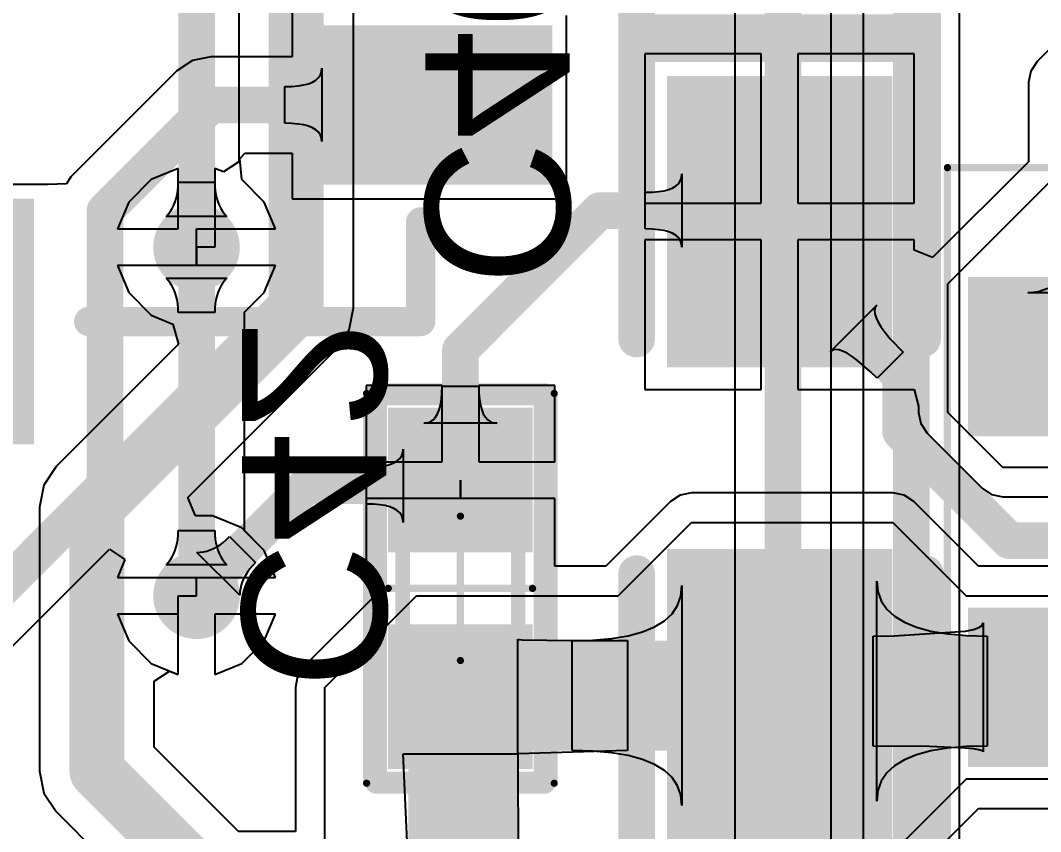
# Model space of a CAD drawing. Header units: inches. Extents: x 1.37 to 4.6, y 1.74 to 5.29.
# Drawn here: x 3.412 to 3.6903, y 4.1407 to 4.3619 of the extents above; entities that cross this region are included whole.
import ezdxf

# ---------------------------------------------------------------- set-up
doc = ezdxf.new("R2010")
doc.units = ezdxf.units.IN
doc.header["$MEASUREMENT"] = 0
for name, color, linetype in [('BottomLayer', 5, 'Continuous'), ('BottomOverlay', 54, 'Continuous'), ('BottomPaste', 16, 'Continuous'), ('BottomSolder', 6, 'Continuous'), ('Mechanical13', 56, 'Continuous'), ('Mechanical15', 56, 'Continuous'), ('TopLayer', 1, 'Continuous'), ('TopOverlay', 2, 'Continuous'), ('TopPaste', 8, 'Continuous'), ('TopSolder', 216, 'Continuous'), ('ViaHoleLayer', 16, 'Continuous')]:
    doc.layers.add(name, color=color, linetype=linetype)
doc.styles.add('Arial', font='', dxfattribs={"height": 0.2})
doc.styles.get('Arial').set_extended_font_data('Arial')

# ---------------------------------------------------------------- blocks, each defined once
blk = doc.blocks.new('AMS1117_5V_SOT223_B_14')
at = {"layer": 'BottomLayer'}
for points in [[(-0.07303145, 0.10787405), (-0.07303145, 0.07244095), (-0.15767715, 0.07244095), (-0.15767715, 0.10787405)], [(-0.07303145, 0.01771655), (-0.07303145, -0.01771655), (-0.15767715, -0.01771655), (-0.15767715, 0.01771655)]]:
    blk.add_hatch(color=5, dxfattribs=at).paths.add_polyline_path(points)
at = {"layer": 'BottomPaste'}
for points in [[(-0.07303145, 0.10787405), (-0.07303145, 0.07244095), (-0.15767715, 0.07244095), (-0.15767715, 0.10787405)], [(-0.07303145, 0.01771655), (-0.07303145, -0.01771655), (-0.15767715, -0.01771655), (-0.15767715, 0.01771655)]]:
    blk.add_hatch(color=16, dxfattribs=at).paths.add_polyline_path(points)
at = {"layer": 'BottomSolder'}
for points in [[(-0.06903145, 0.11187405), (-0.06903145, 0.06844095), (-0.16167715, 0.06844095), (-0.16167715, 0.11187405)], [(-0.06903145, 0.02171655), (-0.06903145, -0.02171655), (-0.16167715, -0.02171655), (-0.16167715, 0.02171655)]]:
    blk.add_hatch(color=6, dxfattribs=at).paths.add_polyline_path(points)
at = {"layer": 'Mechanical15', "const_width": 0.0019685}
for points in [[(-0.1673228, -0.1417323), (-0.1673228, 0.1417323)], [(-0.1673228, 0.1417323), (0.1673229, 0.1417323)]]:
    blk.add_lwpolyline(points, dxfattribs=at)
at = {"layer": 'Mechanical15', "const_width": 0.0009842}
blk.add_lwpolyline([(-0.1678149, 0.1417323, 1), (-0.1668307, 0.1417323, 1)], format="xyb", close=True, dxfattribs=at)
blk.add_lwpolyline([(-0.1678149, 0.1417323, 1), (-0.1668307, 0.1417323, 1)], format="xyb", close=True, dxfattribs=at)
blk = doc.blocks.new('ESP32_WROOM_26')
at = {"layer": 'TopLayer'}
blk.add_hatch(color=1, dxfattribs=at).paths.add_polyline_path([(0.73818895, 0.04133855), (0.67913385, 0.04133855), (0.67913385, 0.07677165), (0.73818895, 0.07677165)])
at = {"layer": 'TopPaste'}
blk.add_hatch(color=8, dxfattribs=at).paths.add_polyline_path([(0.73818895, 0.04133855), (0.67913385, 0.04133855), (0.67913385, 0.07677165), (0.73818895, 0.07677165)])
at = {"layer": 'TopSolder'}
for points in [[(0.74218895, 0.03733855), (0.67513385, 0.03733855), (0.67513385, 0.08077165), (0.74218895, 0.08077165)], [(0.60085045, 0.03352755), (0.60085045, -0.03352755), (0.55741735, -0.03352755), (0.55741735, 0.03352755)]]:
    blk.add_hatch(color=216, dxfattribs=at).paths.add_polyline_path(points)
at = {"layer": 'TopOverlay', "const_width": 0.008}
for points in [[(0.7062992, 0), (0.7062992, 0.0271654)], [(0.615748, 0), (0.7062992, 0)]]:
    blk.add_lwpolyline(points, dxfattribs=at)
at = {"layer": 'TopOverlay', "const_width": 0.004}
for points in [[(0.7042992, 0.0271654, 1), (0.7082992, 0.0271654, 1)], [(0.613748, 0, 1), (0.617748, 0, 1)], [(0.7042992, 0, 1), (0.7082992, 0, 1)], [(0.7042992, 0, 1), (0.7082992, 0, 1)]]:
    blk.add_lwpolyline(points, format="xyb", close=True, dxfattribs=at)
blk = doc.blocks.new('CAP_0603_B_150')
at = {"layer": 'BottomLayer'}
for points in [[(-0.04727565, 0.01274805), (-0.01577955, 0.01274805), (-0.01577955, -0.01874805), (-0.04727565, -0.01874805)], [(0.01177945, 0.01274805), (0.04327555, 0.01274805), (0.04327555, -0.01874805), (0.01177945, -0.01874805)]]:
    blk.add_hatch(color=5, dxfattribs=at).paths.add_polyline_path(points)
at = {"layer": 'BottomPaste'}
for points in [[(-0.04727565, 0.01274805), (-0.01577955, 0.01274805), (-0.01577955, -0.01874805), (-0.04727565, -0.01874805)], [(0.01177945, 0.01274805), (0.04327555, 0.01274805), (0.04327555, -0.01874805), (0.01177945, -0.01874805)]]:
    blk.add_hatch(color=16, dxfattribs=at).paths.add_polyline_path(points)
at = {"layer": 'BottomSolder'}
for points in [[(-0.05127565, 0.01674805), (-0.01177955, 0.01674805), (-0.01177955, -0.02274805), (-0.05127565, -0.02274805)], [(0.00777945, 0.01674805), (0.04727555, 0.01674805), (0.04727555, -0.02274805), (0.00777945, -0.02274805)]]:
    blk.add_hatch(color=6, dxfattribs=at).paths.add_polyline_path(points)
at = {"layer": 'BottomOverlay', "const_width": 0.006}
for points in [[(-0.0549248, -0.026), (-0.0549248, 0.02)], [(0.051, 0.02), (-0.0549248, 0.02)], [(0.051, -0.026), (0.051, 0.02)], [(-0.048, -0.026), (-0.0549248, -0.026)], [(0.051, -0.026), (-0.048, -0.026)]]:
    blk.add_lwpolyline(points, dxfattribs=at)
at = {"layer": 'BottomOverlay', "const_width": 0.003}
for points in [[(-0.0564248, 0.02, 1), (-0.0534248, 0.02, 1)], [(-0.0564248, 0.02, 1), (-0.0534248, 0.02, 1)], [(0.0495, 0.02, 1), (0.0525, 0.02, 1)], [(0.0495, 0.02, 1), (0.0525, 0.02, 1)], [(-0.0564248, -0.026, 1), (-0.0534248, -0.026, 1)], [(-0.0564248, -0.026, 1), (-0.0534248, -0.026, 1)], [(-0.0495, -0.026, 1), (-0.0465, -0.026, 1)], [(-0.0495, -0.026, 1), (-0.0465, -0.026, 1)], [(0.0495, -0.026, 1), (0.0525, -0.026, 1)], [(0.0495, -0.026, 1), (0.0525, -0.026, 1)]]:
    blk.add_lwpolyline(points, format="xyb", close=True, dxfattribs=at)
at = {"layer": 'Mechanical13', "const_width": 0.003937}
for points in [[(0.029496, 0.0127481), (-0.0334961, 0.0127481)], [(-0.0334961, -0.018748), (-0.0334961, 0.0127481)], [(0.029496, -0.018748), (0.029496, 0.0127481)], [(0.029496, -0.018748), (-0.0334961, -0.018748)]]:
    blk.add_lwpolyline(points, dxfattribs=at)
at = {"layer": 'Mechanical13', "const_width": 0.0019685}
for points in [[(-0.0344803, 0.0127481, 1), (-0.0325119, 0.0127481, 1)], [(-0.0344803, 0.0127481, 1), (-0.0325119, 0.0127481, 1)], [(0.0285118, 0.0127481, 1), (0.0304802, 0.0127481, 1)], [(0.0285118, 0.0127481, 1), (0.0304802, 0.0127481, 1)], [(-0.0344803, -0.018748, 1), (-0.0325119, -0.018748, 1)], [(-0.0344803, -0.018748, 1), (-0.0325119, -0.018748, 1)], [(0.0285118, -0.018748, 1), (0.0304802, -0.018748, 1)], [(0.0285118, -0.018748, 1), (0.0304802, -0.018748, 1)]]:
    blk.add_lwpolyline(points, format="xyb", close=True, dxfattribs=at)
at = {"layer": 'Mechanical15', "const_width": 0.0019685}
for points in [[(0.0511496, 0.0225906), (-0.0551496, 0.0225906)], [(-0.0551496, -0.0285906), (-0.0551496, 0.0225906)], [(0.0511496, -0.0285906), (0.0511496, 0.0225906)], [(-0.002, -0.022685), (-0.002, 0.016685)], [(0.017685, -0.003), (-0.021685, -0.003)], [(0.0511496, -0.0285906), (-0.0551496, -0.0285906)]]:
    blk.add_lwpolyline(points, dxfattribs=at)
at = {"layer": 'Mechanical15', "const_width": 0.0009842}
for points in [[(-0.0556417, 0.0225906, 1), (-0.0546575, 0.0225906, 1)], [(-0.0556417, 0.0225906, 1), (-0.0546575, 0.0225906, 1)], [(0.0506575, 0.0225906, 1), (0.0516417, 0.0225906, 1)], [(0.0506575, 0.0225906, 1), (0.0516417, 0.0225906, 1)], [(-0.0024921, 0.016685, 1), (-0.0015079, 0.016685, 1)], [(-0.0221771, -0.003, 1), (-0.0211929, -0.003, 1)], [(0.0171929, -0.003, 1), (0.0181771, -0.003, 1)], [(-0.0024921, -0.022685, 1), (-0.0015079, -0.022685, 1)], [(-0.0556417, -0.0285906, 1), (-0.0546575, -0.0285906, 1)], [(-0.0556417, -0.0285906, 1), (-0.0546575, -0.0285906, 1)], [(0.0506575, -0.0285906, 1), (0.0516417, -0.0285906, 1)], [(0.0506575, -0.0285906, 1), (0.0516417, -0.0285906, 1)]]:
    blk.add_lwpolyline(points, format="xyb", close=True, dxfattribs=at)
blk = doc.blocks.new('TANTALUM_SMD_A_B_152')
at = {"layer": 'BottomLayer'}
for points in [[(-0.03125, -0.02575), (-0.10275, -0.02575), (-0.10275, 0.02775), (-0.03125, 0.02775)], [(0.09775, -0.02575), (0.02625, -0.02575), (0.02625, 0.02775), (0.09775, 0.02775)]]:
    blk.add_hatch(color=5, dxfattribs=at).paths.add_polyline_path(points)
at = {"layer": 'BottomPaste'}
for points in [[(-0.03125, -0.02575), (-0.10275, -0.02575), (-0.10275, 0.02775), (-0.03125, 0.02775)], [(0.09775, -0.02575), (0.02625, -0.02575), (0.02625, 0.02775), (0.09775, 0.02775)]]:
    blk.add_hatch(color=16, dxfattribs=at).paths.add_polyline_path(points)
at = {"layer": 'BottomSolder'}
for points in [[(-0.02725, -0.02975), (-0.10675, -0.02975), (-0.10675, 0.03175), (-0.02725, 0.03175)], [(0.10175, -0.02975), (0.02225, -0.02975), (0.02225, 0.03175), (0.10175, 0.03175)]]:
    blk.add_hatch(color=6, dxfattribs=at).paths.add_polyline_path(points)
at = {"layer": 'BottomOverlay'}
for points, const_width in [([(-0.1144, 0.04), (-0.034, 0.04)], 0.01), ([(-0.1144, 0.04), (-0.1144, -0.0388)], 0.01), ([(0.03, 0.04), (0.132, 0.04)], 0.01), ([(0.132, 0.04), (0.132, -0.038)], 0.01), ([(0.112, 0.038), (0.112, -0.036)], 0.013), ([(0.03, -0.038), (0.132, -0.038)], 0.01), ([(-0.1144, -0.0388), (-0.034, -0.0388)], 0.01)]:
    blk.add_lwpolyline(points, dxfattribs=dict(at, const_width=const_width))
for points, const_width in [([(-0.1169, 0.04, 1), (-0.1119, 0.04, 1)], 0.005), ([(-0.1169, 0.04, 1), (-0.1119, 0.04, 1)], 0.005), ([(-0.0365, 0.04, 1), (-0.0315, 0.04, 1)], 0.005), ([(0.0275, 0.04, 1), (0.0325, 0.04, 1)], 0.005), ([(0.1295, 0.04, 1), (0.1345, 0.04, 1)], 0.005), ([(0.1295, 0.04, 1), (0.1345, 0.04, 1)], 0.005), ([(0.10875, 0.038, 1), (0.11525, 0.038, 1)], 0.0065), ([(0.10875, -0.036, 1), (0.11525, -0.036, 1)], 0.0065), ([(0.0275, -0.038, 1), (0.0325, -0.038, 1)], 0.005), ([(0.1295, -0.038, 1), (0.1345, -0.038, 1)], 0.005), ([(0.1295, -0.038, 1), (0.1345, -0.038, 1)], 0.005), ([(-0.1169, -0.0388, 1), (-0.1119, -0.0388, 1)], 0.005), ([(-0.1169, -0.0388, 1), (-0.1119, -0.0388, 1)], 0.005), ([(-0.0365, -0.0388, 1), (-0.0315, -0.0388, 1)], 0.005)]:
    blk.add_lwpolyline(points, format="xyb", close=True, dxfattribs=dict(at, const_width=const_width))

msp = doc.modelspace()

# ---------------------------------------------------------------- hatches: boundary and pattern name
at = {"layer": 'BottomLayer'}
h = msp.add_hatch(color=5, dxfattribs=at)
edge = h.paths.add_edge_path()
edge.add_arc((3.46, 4.3), 0.011811, 0, 360)
h = msp.add_hatch(color=5, dxfattribs=at)
edge = h.paths.add_edge_path()
edge.add_arc((3.46, 4.205), 0.011811, 0, 360)
at = {"layer": 'TopLayer'}
h = msp.add_hatch(color=1, dxfattribs=at)
edge = h.paths.add_edge_path()
edge.add_arc((3.46, 4.3), 0.011811, 0, 360)
h = msp.add_hatch(color=1, dxfattribs=at)
edge = h.paths.add_edge_path()
edge.add_arc((3.46, 4.205), 0.011811, 0, 360)
at = {"layer": 'ViaHoleLayer'}
h = msp.add_hatch(color=16, dxfattribs=at)
edge = h.paths.add_edge_path()
edge.add_arc((3.46, 4.3), 0.0059055, 0, 360)
h = msp.add_hatch(color=16, dxfattribs=at)
edge = h.paths.add_edge_path()
edge.add_arc((3.46, 4.205), 0.0059055, 0, 360)

# ---------------------------------------------------------------- linework, layer by layer
at = {"layer": 'BottomLayer'}
for p, q in [((3.4715098, 4.417185), (3.4715098, 4.3233405)), ((3.5028602, 4.2835118), (3.5028602, 4.4106922)), ((3.7293229, 4.3906766), (3.6893231, 4.3506769)), ((3.6140776, 4.35275), (3.5823276, 4.35275)), ((3.5823276, 4.35275), (3.5823276, 4.312)), ((3.6140776, 4.312), (3.6140776, 4.35275)), ((3.6558276, 4.35275), (3.6240776, 4.35275)), ((3.6240776, 4.35275), (3.6240776, 4.312)), ((3.6558276, 4.312), (3.6558276, 4.35275)), ((3.6893231, 4.3506769), (3.6875828, 4.3480723)), ((3.6875828, 4.3480723), (3.6869717, 4.345)), ((3.6869717, 4.345), (3.6869717, 4.3233255)), ((3.4715098, 4.3233405), (3.4673524, 4.3205626)), ((3.6869717, 4.3233255), (3.6608276, 4.2971814)), ((3.455, 4.321537), (3.4476451, 4.3184905)), ((3.455, 4.305), (3.455, 4.321537)), ((3.4673524, 4.3205626), (3.465, 4.321537)), ((3.465, 4.321537), (3.465, 4.3)), ((3.5923476, 4.31905), (3.5924476, 4.32)), ((3.5924476, 4.32), (3.5924476, 4.3)), ((3.665, 4.29), (3.695, 4.32)), ((3.4476451, 4.3184905), (3.4415095, 4.3123549)), ((3.4549673, 4.3165867), (3.455, 4.3177871)), ((3.455, 4.3177871), (3.465, 4.3177871)), ((3.465, 4.3177871), (3.4650327, 4.3165867)), ((3.5908476, 4.3168), (3.5915476, 4.31745)), ((3.5915476, 4.31745), (3.5920476, 4.3182)), ((3.5920476, 4.3182), (3.5923476, 4.31905)), ((3.4544772, 4.313339), (3.4547059, 4.3143626)), ((3.4547059, 4.3143626), (3.4548693, 4.3154452)), ((3.4548693, 4.3154452), (3.4549673, 4.3165867)), ((3.4650327, 4.3165867), (3.4651307, 4.3154452)), ((3.4651307, 4.3154452), (3.4652941, 4.3143626)), ((3.4652941, 4.3143626), (3.4655228, 4.313339)), ((3.5824476, 4.315), (3.5843476, 4.31505)), ((3.5824476, 4.305), (3.5824476, 4.315)), ((3.5843476, 4.31505), (3.5860476, 4.3152)), ((3.5860476, 4.3152), (3.5875476, 4.31545)), ((3.5875476, 4.31545), (3.5888476, 4.3158)), ((3.5888476, 4.3158), (3.5899476, 4.31625)), ((3.5899476, 4.31625), (3.5908476, 4.3168)), ((3.4415095, 4.3123549), (3.438463, 4.305)), ((3.4533988, 4.3106217), (3.4538236, 4.3114685)), ((3.4538236, 4.3114685), (3.4541831, 4.3123743)), ((3.4541831, 4.3123743), (3.4544772, 4.313339)), ((3.4655228, 4.313339), (3.4658169, 4.3123743)), ((3.4658169, 4.3123743), (3.4661764, 4.3114685)), ((3.4661764, 4.3114685), (3.4666012, 4.3106217)), ((3.5823276, 4.312), (3.6140776, 4.312)), ((3.6240776, 4.312), (3.6558276, 4.312)), ((3.4517323, 4.3084347), (3.4523532, 4.3091048)), ((3.4523532, 4.3091048), (3.4529087, 4.3098338)), ((3.4529087, 4.3098338), (3.4533988, 4.3106217)), ((3.4666012, 4.3106217), (3.4670913, 4.3098338)), ((3.4670913, 4.3098338), (3.4676468, 4.3091048)), ((3.4676468, 4.3091048), (3.4682677, 4.3084347)), ((3.4682677, 4.3084347), (3.4517323, 4.3084347)), ((3.438463, 4.305), (3.455, 4.305)), ((3.5843476, 4.30495), (3.5824476, 4.305)), ((3.5860476, 4.3048), (3.5843476, 4.30495)), ((3.5875476, 4.30455), (3.5860476, 4.3048)), ((3.5888476, 4.3042), (3.5875476, 4.30455)), ((3.5899476, 4.30375), (3.5888476, 4.3042)), ((3.5908476, 4.3032), (3.5899476, 4.30375)), ((3.5915476, 4.30255), (3.5908476, 4.3032)), ((3.6140776, 4.302), (3.5823276, 4.302)), ((3.5823276, 4.302), (3.5823276, 4.26125)), ((3.5920476, 4.3018), (3.5915476, 4.30255)), ((3.5923476, 4.30095), (3.5920476, 4.3018)), ((3.5924476, 4.3), (3.5923476, 4.30095)), ((3.6140776, 4.26125), (3.6140776, 4.302)), ((3.6558276, 4.302), (3.6240776, 4.302)), ((3.6240776, 4.302), (3.6240776, 4.26125)), ((3.6558276, 4.2992525), (3.6558276, 4.302)), ((3.465, 4.3), (3.46, 4.3)), ((3.46, 4.3), (3.46, 4.295)), ((3.6608276, 4.2971814), (3.6558276, 4.2992525)), ((3.46, 4.295), (3.438463, 4.295)), ((3.438463, 4.295), (3.4415095, 4.2876451)), ((3.665, 4.255), (3.665, 4.29)), ((3.4415095, 4.2876451), (3.4476451, 4.2815095)), ((3.6868403, 4.287634), (3.6896903, 4.2879352)), ((3.7468403, 4.287634), (3.6868403, 4.287634)), ((3.6896903, 4.2879352), (3.6922403, 4.2888388)), ((3.6328708, 4.27149), (3.6455876, 4.2842068)), ((3.6455876, 4.2842068), (3.6451514, 4.2835703)), ((3.4476451, 4.2815095), (3.453513, 4.2790789)), ((3.501667, 4.2775131), (3.5028602, 4.2835118)), ((3.6451514, 4.2835703), (3.6449719, 4.28279)), ((3.6449719, 4.28279), (3.6450492, 4.2818659)), ((3.6450492, 4.2818659), (3.6453832, 4.2807979)), ((3.6453832, 4.2807979), (3.6459739, 4.2795862)), ((3.453513, 4.2790789), (3.4550748, 4.2735696)), ((3.6459739, 4.2795862), (3.6468214, 4.2782306)), ((3.6468214, 4.2782306), (3.6479256, 4.2767312)), ((3.498269, 4.2724278), (3.501667, 4.2775131)), ((3.6479256, 4.2767312), (3.6492866, 4.2750879)), ((3.4550748, 4.2735696), (3.421731, 4.2402258)), ((3.6492866, 4.2750879), (3.6527787, 4.27137)), ((3.4576522, 4.231811), (3.498269, 4.2724278)), ((3.6335073, 4.2719262), (3.6328708, 4.27149)), ((3.6342876, 4.2721057), (3.6335073, 4.2719262)), ((3.6352117, 4.2720284), (3.6342876, 4.2721057)), ((3.6362797, 4.2716944), (3.6352117, 4.2720284)), ((3.6374914, 4.2711037), (3.6362797, 4.2716944)), ((3.638847, 4.2702562), (3.6374914, 4.2711037)), ((3.6403464, 4.269152), (3.638847, 4.2702562)), ((3.6527787, 4.27137), (3.6457076, 4.2642989)), ((3.6437767, 4.2661734), (3.6403464, 4.269152)), ((3.6457076, 4.2642989), (3.6437767, 4.2661734)), ((3.527, 4.2622756), (3.506252, 4.2622756)), ((3.506252, 4.2622756), (3.506252, 4.2415276)), ((3.52695, 4.2602328), (3.527, 4.2621556)), ((3.527, 4.2415276), (3.527, 4.2622756)), ((3.527, 4.2621556), (3.537, 4.2621556)), ((3.557748, 4.2622756), (3.537, 4.2622756)), ((3.537, 4.2622756), (3.537, 4.2415276)), ((3.537, 4.2621556), (3.53705, 4.2602328)), ((3.557748, 4.2415276), (3.557748, 4.2622756)), ((3.5268, 4.2585124), (3.52695, 4.2602328)), ((3.53705, 4.2602328), (3.5372, 4.2585124)), ((3.5823276, 4.26125), (3.6140776, 4.26125)), ((3.6240776, 4.26125), (3.6519716, 4.26125)), ((3.6519716, 4.26125), (3.6558275, 4.2612499)), ((3.6558275, 4.2612499), (3.6569717, 4.2567239)), ((3.5262, 4.2556788), (3.52655, 4.2569944)), ((3.52655, 4.2569944), (3.5268, 4.2585124)), ((3.5372, 4.2585124), (3.53745, 4.2569944)), ((3.53745, 4.2569944), (3.5378, 4.2556788)), ((3.6569717, 4.2567239), (3.6569717, 4.255)), ((3.52455, 4.2529464), (3.5252, 4.2536548)), ((3.5252, 4.2536548), (3.52575, 4.2545656)), ((3.52575, 4.2545656), (3.5262, 4.2556788)), ((3.5378, 4.2556788), (3.53825, 4.2545656)), ((3.53825, 4.2545656), (3.5388, 4.2536548)), ((3.5388, 4.2536548), (3.53945, 4.2529464)), ((3.6569717, 4.255), (3.6575828, 4.2519277)), ((3.68, 4.24), (3.665, 4.255)), ((3.522, 4.2520356), (3.52295, 4.2521368)), ((3.542, 4.2520356), (3.522, 4.2520356)), ((3.52295, 4.2521368), (3.5238, 4.2524404)), ((3.5238, 4.2524404), (3.52455, 4.2529464)), ((3.53945, 4.2529464), (3.5402, 4.2524404)), ((3.5402, 4.2524404), (3.54105, 4.2521368)), ((3.54105, 4.2521368), (3.542, 4.2520356)), ((3.6575828, 4.2519277), (3.6593231, 4.2493231)), ((3.6593231, 4.2493231), (3.6743231, 4.2343231)), ((3.516272, 4.24405), (3.516372, 4.245)), ((3.516372, 4.245), (3.516372, 4.225)), ((3.514772, 4.2418), (3.515472, 4.24245)), ((3.515472, 4.24245), (3.515972, 4.2432)), ((3.515972, 4.2432), (3.516272, 4.24405)), ((3.421731, 4.2402258), (3.418333, 4.2351405)), ((3.506252, 4.2415276), (3.527, 4.2415276)), ((3.506372, 4.24), (3.508272, 4.24005)), ((3.506372, 4.23), (3.506372, 4.24)), ((3.508272, 4.24005), (3.509972, 4.2402)), ((3.509972, 4.2402), (3.511472, 4.24045)), ((3.511472, 4.24045), (3.512772, 4.2408)), ((3.512772, 4.2408), (3.513872, 4.24125)), ((3.513872, 4.24125), (3.514772, 4.2418)), ((3.537, 4.2415276), (3.557748, 4.2415276)), ((3.75, 4.24), (3.68, 4.24)), ((3.532, 4.2315276), (3.532, 4.2365276)), ((3.532, 4.2365276), (3.532, 4.2365276)), ((3.532, 4.2365276), (3.532, 4.2315276)), ((3.418333, 4.2351405), (3.4171398, 4.2291418)), ((3.6743231, 4.2343231), (3.6769277, 4.2325828)), ((3.4597233, 4.226811), (3.4576522, 4.231811)), ((3.532, 4.2315276), (3.506252, 4.2315276)), ((3.506252, 4.2315276), (3.506252, 4.2107796)), ((3.557748, 4.2315276), (3.532, 4.2315276)), ((3.557748, 4.2130283), (3.557748, 4.2315276)), ((3.5919277, 4.2324172), (3.5893231, 4.2306769)), ((3.595, 4.2330284), (3.5919277, 4.2324172)), ((3.5950005, 4.2330283), (3.595, 4.2330284)), ((3.65, 4.2330283), (3.5950005, 4.2330283)), ((3.6530723, 4.2324172), (3.65, 4.2330283)), ((3.6556769, 4.2306769), (3.6530723, 4.2324172)), ((3.6769277, 4.2325828), (3.68, 4.2319717)), ((3.68, 4.2319717), (3.75, 4.2319717)), ((3.4171398, 4.2291418), (3.4171398, 4.157185)), ((3.508272, 4.22995), (3.506372, 4.23)), ((3.509972, 4.2298), (3.508272, 4.22995)), ((3.511472, 4.22955), (3.509972, 4.2298)), ((3.512772, 4.2292), (3.511472, 4.22955)), ((3.513872, 4.22875), (3.512772, 4.2292)), ((3.514772, 4.2282), (3.513872, 4.22875)), ((3.515472, 4.22755), (3.514772, 4.2282)), ((3.5893229, 4.2306766), (3.5716745, 4.2130283)), ((3.5893231, 4.2306769), (3.5893229, 4.2306766)), ((3.6733254, 4.2130283), (3.6556769, 4.2306769)), ((3.4643385, 4.226811), (3.4597233, 4.226811)), ((3.4723549, 4.2234905), (3.4643385, 4.226811)), ((3.515972, 4.2268), (3.515472, 4.22755)), ((3.516272, 4.22595), (3.515972, 4.2268)), ((3.516372, 4.225), (3.516272, 4.22595)), ((3.4784905, 4.2173549), (3.4723549, 4.2234905)), ((3.575, 4.205), (3.595, 4.225)), ((3.595, 4.225), (3.65, 4.225)), ((3.65, 4.225), (3.67, 4.205)), ((3.4672934, 4.2195493), (3.4681699, 4.2202872)), ((3.4681699, 4.2202872), (3.4690418, 4.2211129)), ((3.4690418, 4.2211129), (3.4761129, 4.2140418)), ((3.4601181, 4.2168104), (3.4610309, 4.2168452)), ((3.4718104, 4.2051181), (3.4601181, 4.2168104)), ((3.4610309, 4.2168452), (3.4619392, 4.2169679)), ((3.4619392, 4.2169679), (3.4628429, 4.2171784)), ((3.4628429, 4.2171784), (3.4637421, 4.2174768)), ((3.4637421, 4.2174768), (3.4646368, 4.2178631)), ((3.4646368, 4.2178631), (3.4655269, 4.2183373)), ((3.4655269, 4.2183373), (3.4664124, 4.2188994)), ((3.4664124, 4.2188994), (3.4672934, 4.2195493)), ((3.481537, 4.21), (3.4784905, 4.2173549)), ((3.4761129, 4.2140418), (3.4752872, 4.2131699)), ((3.4738994, 4.2114124), (3.4733373, 4.2105269)), ((3.4745493, 4.2122934), (3.4738994, 4.2114124)), ((3.4752872, 4.2131699), (3.4745493, 4.2122934)), ((3.5716745, 4.2130283), (3.557748, 4.2130283)), ((3.8609859, 4.2130283), (3.6733254, 4.2130283)), ((3.46, 4.205), (3.46, 4.21)), ((3.46, 4.21), (3.481537, 4.21)), ((3.4724768, 4.2087421), (3.4721784, 4.2078429)), ((3.4728631, 4.2096368), (3.4724768, 4.2087421)), ((3.4733373, 4.2105269), (3.4728631, 4.2096368)), ((3.506252, 4.2107796), (3.5073548, 4.2107796)), ((3.5073548, 4.2107796), (3.5094258, 4.2057796)), ((3.6455876, 4.149), (3.6455876, 4.209)), ((3.6455876, 4.209), (3.6458888, 4.20615)), ((3.4718452, 4.2060309), (3.4718104, 4.2051181)), ((3.4719679, 4.2069392), (3.4718452, 4.2060309)), ((3.4721784, 4.2078429), (3.4719679, 4.2069392)), ((3.5094258, 4.2057796), (3.4893231, 4.1856769)), ((3.5921476, 4.2048862), (3.5924476, 4.2077362)), ((3.5924476, 4.2077362), (3.5924476, 4.1477362)), ((3.6458888, 4.20615), (3.6467924, 4.2036)), ((3.455, 4.183463), (3.455, 4.205)), ((3.455, 4.205), (3.46, 4.205)), ((3.495, 4.18), (3.52, 4.205)), ((3.52, 4.205), (3.575, 4.205)), ((3.5912476, 4.2023362), (3.5921476, 4.2048862)), ((3.6467924, 4.2036), (3.6482984, 4.20135)), ((3.67, 4.205), (3.865, 4.205)), ((3.5876476, 4.1981362), (3.5897476, 4.2000862)), ((3.5897476, 4.2000862), (3.5912476, 4.2023362)), ((3.6482984, 4.20135), (3.6504068, 4.1994)), ((3.481537, 4.2), (3.465, 4.2)), ((3.465, 4.2), (3.465, 4.183463)), ((3.4784905, 4.1926451), (3.481537, 4.2)), ((3.5849476, 4.1964862), (3.5876476, 4.1981362)), ((3.6504068, 4.1994), (3.6531176, 4.19775)), ((3.6531176, 4.19775), (3.6564308, 4.1964)), ((3.6743375, 4.1969132), (3.6746375, 4.1975965)), ((3.6746375, 4.1975965), (3.6746375, 4.1624035)), ((3.5777476, 4.1940862), (3.5816476, 4.1951362)), ((3.5816476, 4.1951362), (3.5849476, 4.1964862)), ((3.6503375, 4.194036), (3.6698375, 4.1952947)), ((3.6564308, 4.1964), (3.6603464, 4.19535)), ((3.6603464, 4.19535), (3.6648644, 4.1946)), ((3.6648644, 4.1946), (3.6699848, 4.19415)), ((3.6698375, 4.1952947), (3.6719375, 4.1957623)), ((3.6719375, 4.1957623), (3.6734375, 4.1963018)), ((3.6734375, 4.1963018), (3.6743375, 4.1969132)), ((3.4723549, 4.1865095), (3.4784905, 4.1926451)), ((3.547628, 4.1618445), (3.547628, 4.1931005)), ((3.547628, 4.1931005), (3.547928, 4.1930313)), ((3.547928, 4.1930313), (3.548828, 4.1929694)), ((3.548828, 4.1929694), (3.562328, 4.192769)), ((3.562328, 4.192769), (3.577628, 4.1927362)), ((3.5624476, 4.1927362), (3.5681476, 4.1928862)), ((3.5624476, 4.1627362), (3.5624476, 4.1927362)), ((3.5681476, 4.1928862), (3.5732476, 4.1933362)), ((3.5732476, 4.1933362), (3.5777476, 4.1940862)), ((3.577628, 4.1927362), (3.577628, 4.1627362)), ((3.6446375, 4.194), (3.6503375, 4.194036)), ((3.6446375, 4.164), (3.6446375, 4.194)), ((3.6699848, 4.19415), (3.6757076, 4.194)), ((3.6757076, 4.194), (3.6757076, 4.164)), ((3.465, 4.183463), (3.4723549, 4.1865095)), ((3.4484902, 4.1816595), (3.4526476, 4.1844374)), ((3.4526476, 4.1844374), (3.455, 4.183463)), ((3.4893231, 4.1856769), (3.4875828, 4.1830723)), ((3.4484902, 4.1636778), (3.4484902, 4.1816595)), ((3.4875828, 4.1830723), (3.4869717, 4.18)), ((3.4869717, 4.18), (3.4869717, 4.1406752)), ((3.495, 4.1699448), (3.495, 4.18)), ((3.495, 4.09), (3.495, 4.1699448)), ((3.6599375, 4.1638563), (3.6446375, 4.164)), ((3.6757076, 4.164), (3.6699848, 4.16385)), ((3.4714929, 4.1406752), (3.4484902, 4.1636778)), ((3.5177481, 4.1318445), (3.516372, 4.1618445)), ((3.516372, 4.1618445), (3.547628, 4.1618445)), ((3.577628, 4.1627362), (3.547628, 4.1618445)), ((3.547628, 4.1618445), (3.5476508, 4.1615445)), ((3.5476508, 4.1615445), (3.5476712, 4.1606445)), ((3.5681476, 4.1625862), (3.5624476, 4.1627362)), ((3.5732476, 4.1621362), (3.5681476, 4.1625862)), ((3.5777476, 4.1613862), (3.5732476, 4.1621362)), ((3.5816476, 4.1603362), (3.5777476, 4.1613862)), ((3.6564308, 4.1616), (3.6531176, 4.16025)), ((3.6603464, 4.16265), (3.6564308, 4.1616)), ((3.6698375, 4.1634253), (3.6599375, 4.1638563)), ((3.6648644, 4.1634), (3.6603464, 4.16265)), ((3.6699848, 4.16385), (3.6648644, 4.1634)), ((3.6719375, 4.1632177), (3.6698375, 4.1634253)), ((3.6734375, 4.1629782), (3.6719375, 4.1632177)), ((3.6743375, 4.1627068), (3.6734375, 4.1629782)), ((3.6746375, 4.1624035), (3.6743375, 4.1627068)), ((3.5476712, 4.1606445), (3.5477481, 4.1318445)), ((3.5849476, 4.1589862), (3.5816476, 4.1603362)), ((3.5876476, 4.1573362), (3.5849476, 4.1589862)), ((3.6504068, 4.1586), (3.6482984, 4.15665)), ((3.6531176, 4.16025), (3.6504068, 4.1586)), ((3.4171398, 4.157185), (3.418333, 4.1511863)), ((3.5897476, 4.1553862), (3.5876476, 4.1573362)), ((3.6482984, 4.15665), (3.6467924, 4.1544)), ((3.5912476, 4.1531362), (3.5897476, 4.1553862)), ((3.5921476, 4.1505862), (3.5912476, 4.1531362)), ((3.6467924, 4.1544), (3.6458888, 4.15185)), ((3.67, 4.155), (3.65, 4.135)), ((3.86, 4.155), (3.67, 4.155)), ((3.418333, 4.1511863), (3.421731, 4.146101)), ((3.5924476, 4.1477362), (3.5921476, 4.1505862)), ((3.6458888, 4.15185), (3.6455876, 4.149)), ((3.421731, 4.146101), (3.453916, 4.1139159)), ((3.6556771, 4.1293234), (3.6733255, 4.1469717)), ((3.6733255, 4.1469717), (3.8566745, 4.1469717)), ((3.4869717, 4.1406752), (3.4714929, 4.1406752))]:
    msp.add_line(p, q, dxfattribs=at)
for points, const_width in [([(3.46, 4.3), (3.46, 4.5632065)], 0.01), ([(3.487185, 4.2835118), (3.487185, 4.417185)], 0.015), ([(3.532, 4.272), (3.57, 4.31)], 0.01), ([(3.57, 4.31), (3.6160776, 4.31)], 0.01), ([(3.6160776, 4.31), (3.6190776, 4.307)], 0.01), ([(3.6190776, 4.298), (3.6190776, 4.307)], 0.01), ([(3.6190776, 4.298), (3.652126, 4.2649516)], 0.01), ([(3.432815, 4.2291418), (3.487185, 4.2835118)], 0.015), ([(3.532, 4.2365276), (3.532, 4.272)], 0.01), ([(3.652126, 4.2496675), (3.652126, 4.2649516)], 0.01), ([(3.652126, 4.2496675), (3.6817935, 4.22)], 0.01), ([(3.46, 4.205), (3.49, 4.235)], 0.01), ([(3.49, 4.235), (3.5304724, 4.235)], 0.01), ([(3.5304724, 4.235), (3.532, 4.2365276)], 0.01), ([(3.432815, 4.157185), (3.432815, 4.2291418)], 0.015), ([(3.6817935, 4.22), (3.835, 4.22)], 0.01), ([(3.532, 4.1774725), (3.5322637, 4.1777362)], 0.03), ([(3.532, 4.1774725), (3.5327481, 4.1767244)], 0.03), ([(3.5322637, 4.1777362), (3.6188138, 4.1777362)], 0.03), ([(3.6188138, 4.1777362), (3.6190776, 4.178)], 0.03), ([(3.6190776, 4.178), (3.6200776, 4.179)], 0.03), ([(3.6200776, 4.179), (3.7158403, 4.179)], 0.03), ([(3.5327481, 4.125), (3.5327481, 4.1767244)], 0.03), ([(3.432815, 4.157185), (3.465, 4.125)], 0.015)]:
    msp.add_lwpolyline(points, dxfattribs=dict(at, const_width=const_width))
for points, const_width in [([(3.5675, 4.31, 1), (3.5725, 4.31, 1)], 0.005), ([(3.5675, 4.31, 1), (3.5725, 4.31, 1)], 0.005), ([(3.6135776, 4.31, 1), (3.6185776, 4.31, 1)], 0.005), ([(3.6135776, 4.31, 1), (3.6185776, 4.31, 1)], 0.005), ([(3.6165776, 4.307, 1), (3.6215776, 4.307, 1)], 0.005), ([(3.6165776, 4.307, 1), (3.6215776, 4.307, 1)], 0.005), ([(3.4575, 4.3, 1), (3.4625, 4.3, 1)], 0.005), ([(3.6165776, 4.298, 1), (3.6215776, 4.298, 1)], 0.005), ([(3.6165776, 4.298, 1), (3.6215776, 4.298, 1)], 0.005), ([(3.483435, 4.2835118, 1), (3.490935, 4.2835118, 1)], 0.0075), ([(3.483435, 4.2835118, 1), (3.490935, 4.2835118, 1)], 0.0075), ([(3.5295, 4.272, 1), (3.5345, 4.272, 1)], 0.005), ([(3.5295, 4.272, 1), (3.5345, 4.272, 1)], 0.005), ([(3.649626, 4.2649516, 1), (3.654626, 4.2649516, 1)], 0.005), ([(3.649626, 4.2649516, 1), (3.654626, 4.2649516, 1)], 0.005), ([(3.649626, 4.2496675, 1), (3.654626, 4.2496675, 1)], 0.005), ([(3.649626, 4.2496675, 1), (3.654626, 4.2496675, 1)], 0.005), ([(3.4875, 4.235, 1), (3.4925, 4.235, 1)], 0.005), ([(3.4875, 4.235, 1), (3.4925, 4.235, 1)], 0.005), ([(3.5279724, 4.235, 1), (3.5329724, 4.235, 1)], 0.005), ([(3.5279724, 4.235, 1), (3.5329724, 4.235, 1)], 0.005), ([(3.5295, 4.2365276, 1), (3.5345, 4.2365276, 1)], 0.005), ([(3.5295, 4.2365276, 1), (3.5345, 4.2365276, 1)], 0.005), ([(3.429065, 4.2291418, 1), (3.436565, 4.2291418, 1)], 0.0075), ([(3.429065, 4.2291418, 1), (3.436565, 4.2291418, 1)], 0.0075), ([(3.6792935, 4.22, 1), (3.6842935, 4.22, 1)], 0.005), ([(3.6792935, 4.22, 1), (3.6842935, 4.22, 1)], 0.005), ([(3.4575, 4.205, 1), (3.4625, 4.205, 1)], 0.005), ([(3.5245, 4.1774725, 1), (3.5395, 4.1774725, 1)], 0.015), ([(3.5245, 4.1774725, 1), (3.5395, 4.1774725, 1)], 0.015), ([(3.5247637, 4.1777362, 1), (3.5397637, 4.1777362, 1)], 0.015), ([(3.5247637, 4.1777362, 1), (3.5397637, 4.1777362, 1)], 0.015), ([(3.6113138, 4.1777362, 1), (3.6263138, 4.1777362, 1)], 0.015), ([(3.6113138, 4.1777362, 1), (3.6263138, 4.1777362, 1)], 0.015), ([(3.6115776, 4.178, 1), (3.6265776, 4.178, 1)], 0.015), ([(3.6115776, 4.178, 1), (3.6265776, 4.178, 1)], 0.015), ([(3.6125776, 4.179, 1), (3.6275776, 4.179, 1)], 0.015), ([(3.6125776, 4.179, 1), (3.6275776, 4.179, 1)], 0.015), ([(3.5252481, 4.1767244, 1), (3.5402481, 4.1767244, 1)], 0.015), ([(3.5252481, 4.1767244, 1), (3.5402481, 4.1767244, 1)], 0.015), ([(3.429065, 4.157185, 1), (3.436565, 4.157185, 1)], 0.0075), ([(3.429065, 4.157185, 1), (3.436565, 4.157185, 1)], 0.0075)]:
    msp.add_lwpolyline(points, format="xyb", close=True, dxfattribs=dict(at, const_width=const_width))
at = {"layer": 'TopLayer'}
for p, q in [((3.6681262, 3.7237428), (3.6681262, 4.4150001)), ((3.4861024, 4.4132284), (3.4861024, 4.3519451)), ((3.6331262, 4.01), (3.6331262, 4.4100001)), ((3.6418738, 4.4095631), (3.6418738, 3.8560427)), ((3.6068738, 4.4045631), (3.6068738, 4.015437)), ((3.5609054, 4.3132284), (3.5609054, 4.3632284)), ((3.4588859, 4.3509459), (3.4546274, 4.3481005)), ((3.4639091, 4.3519451), (3.4588859, 4.3509459)), ((3.4861024, 4.3519451), (3.4639091, 4.3519451)), ((3.4546274, 4.3481005), (3.4257184, 4.3191914)), ((3.4938116, 4.3470189), (3.4941152, 4.3478689)), ((3.4941152, 4.3478689), (3.4942164, 4.3488189)), ((3.4942164, 4.3488189), (3.4942164, 4.3288189)), ((3.4905732, 4.3446189), (3.4916864, 4.3450689)), ((3.4916864, 4.3450689), (3.4925972, 4.3456189)), ((3.4925972, 4.3456189), (3.4933056, 4.3462689)), ((3.4933056, 4.3462689), (3.4938116, 4.3470189)), ((3.4840964, 4.3438189), (3.4860192, 4.3438689)), ((3.4840964, 4.3338189), (3.4840964, 4.3438189)), ((3.4860192, 4.3438689), (3.4877396, 4.3440189)), ((3.4877396, 4.3440189), (3.4892576, 4.3442689)), ((3.4892576, 4.3442689), (3.4905732, 4.3446189)), ((3.4860192, 4.3337689), (3.4840964, 4.3338189)), ((3.4877396, 4.3336189), (3.4860192, 4.3337689)), ((3.4892576, 4.3333689), (3.4877396, 4.3336189)), ((3.4905732, 4.3330189), (3.4892576, 4.3333689)), ((3.4916864, 4.3325689), (3.4905732, 4.3330189)), ((3.4925972, 4.3320189), (3.4916864, 4.3325689)), ((3.4933056, 4.3313689), (3.4925972, 4.3320189)), ((3.4938116, 4.3306189), (3.4933056, 4.3313689)), ((3.4941152, 4.3297689), (3.4938116, 4.3306189)), ((3.4942164, 4.3288189), (3.4941152, 4.3297689)), ((3.471857, 4.3241087), (3.4731845, 4.3256927)), ((3.4731845, 4.3256927), (3.4861024, 4.3256927)), ((3.4861024, 4.3256927), (3.4861024, 4.3132284)), ((3.472355, 4.3184904), (3.471857, 4.3241087)), ((3.4195668, 4.3171653), (2.9716929, 4.3171653)), ((3.4195669, 4.3171654), (3.4195668, 4.3171653)), ((3.4244895, 4.3173523), (3.4195669, 4.3171654)), ((3.4257184, 4.3191914), (3.4244895, 4.3173523)), ((3.4784905, 4.3123549), (3.472355, 4.3184904)), ((3.481537, 4.305), (3.4784905, 4.3123549)), ((3.4861024, 4.3132284), (3.5609054, 4.3132284)), ((3.46, 4.295), (3.46, 4.305)), ((3.46, 4.305), (3.481537, 4.305)), ((3.481537, 4.295), (3.46, 4.295)), ((3.4784905, 4.2876451), (3.481537, 4.295)), ((3.4523532, 4.2908952), (3.4517323, 4.2915653)), ((3.4517323, 4.2915653), (3.4682677, 4.2915653)), ((3.4529087, 4.2901662), (3.4523532, 4.2908952)), ((3.4533988, 4.2893783), (3.4529087, 4.2901662)), ((3.4538236, 4.2885315), (3.4533988, 4.2893783)), ((3.4666012, 4.2893783), (3.4661764, 4.2885315)), ((3.4670913, 4.2901662), (3.4666012, 4.2893783)), ((3.4676468, 4.2908952), (3.4670913, 4.2901662)), ((3.4682677, 4.2915653), (3.4676468, 4.2908952)), ((3.4541831, 4.2876257), (3.4538236, 4.2885315)), ((3.4544772, 4.286661), (3.4541831, 4.2876257)), ((3.4547059, 4.2856374), (3.4544772, 4.286661)), ((3.4655228, 4.286661), (3.4652941, 4.2856374)), ((3.4658169, 4.2876257), (3.4655228, 4.286661)), ((3.4661764, 4.2885315), (3.4658169, 4.2876257)), ((3.4731262, 4.2822808), (3.4784905, 4.2876451)), ((3.4548693, 4.2845548), (3.4547059, 4.2856374)), ((3.4549673, 4.2834133), (3.4548693, 4.2845548)), ((3.4651307, 4.2845548), (3.4650327, 4.2834133)), ((3.4652941, 4.2856374), (3.4651307, 4.2845548)), ((3.455, 4.2822129), (3.4549673, 4.2834133)), ((3.465, 4.2822129), (3.455, 4.2822129)), ((3.4650327, 4.2834133), (3.465, 4.2822129)), ((3.4731262, 4.2227192), (3.4731262, 4.2822808)), ((3.4549673, 4.2215867), (3.455, 4.2227871)), ((3.455, 4.2227871), (3.465, 4.2227871)), ((3.465, 4.2227871), (3.4650327, 4.2215867)), ((3.4784905, 4.2173549), (3.4731262, 4.2227192)), ((3.4547059, 4.2193626), (3.4548693, 4.2204452)), ((3.4548693, 4.2204452), (3.4549673, 4.2215867)), ((3.4650327, 4.2215867), (3.4651307, 4.2204452)), ((3.4651307, 4.2204452), (3.4652941, 4.2193626)), ((3.4094706, 4.1909074), (3.4362244, 4.2176612)), ((3.4362244, 4.2176612), (3.4404632, 4.2148289)), ((3.4538236, 4.2164685), (3.4541831, 4.2173743)), ((3.4541831, 4.2173743), (3.4544772, 4.218339)), ((3.4544772, 4.218339), (3.4547059, 4.2193626)), ((3.4652941, 4.2193626), (3.4655228, 4.218339)), ((3.4655228, 4.218339), (3.4658169, 4.2173743)), ((3.4658169, 4.2173743), (3.4661764, 4.2164685)), ((3.481537, 4.21), (3.4784905, 4.2173549)), ((3.4404632, 4.2148289), (3.438463, 4.21)), ((3.4517323, 4.2134347), (3.4523532, 4.2141048)), ((3.4523532, 4.2141048), (3.4529087, 4.2148338)), ((3.4529087, 4.2148338), (3.4533988, 4.2156217)), ((3.4533988, 4.2156217), (3.4538236, 4.2164685)), ((3.4661764, 4.2164685), (3.4666012, 4.2156217)), ((3.4666012, 4.2156217), (3.4670913, 4.2148338)), ((3.4670913, 4.2148338), (3.4676468, 4.2141048)), ((3.4676468, 4.2141048), (3.4682677, 4.2134347)), ((3.4682677, 4.2134347), (3.4517323, 4.2134347)), ((3.438463, 4.21), (3.481537, 4.21)), ((3.455, 4.2), (3.438463, 4.2)), ((3.438463, 4.2), (3.4415095, 4.1926451)), ((3.455, 4.183463), (3.455, 4.2)), ((3.481537, 4.2), (3.465, 4.2)), ((3.465, 4.2), (3.465, 4.183463)), ((3.4784905, 4.1926451), (3.481537, 4.2)), ((3.4415095, 4.1926451), (3.4476451, 4.1865095)), ((3.4723549, 4.1865095), (3.4784905, 4.1926451)), ((3.4476451, 4.1865095), (3.455, 4.183463)), ((3.465, 4.183463), (3.4723549, 4.1865095))]:
    msp.add_line(p, q, dxfattribs=at)
at = {"layer": 'TopLayer', "const_width": 0.01}
for points in [[(3.655, 3.6772984), (3.655, 4.4150001)], [(3.62, 4.01), (3.62, 4.4100001)], [(3.435, 4.3099098), (3.4639091, 4.3388189)], [(3.4639091, 4.3388189), (3.5432677, 4.3388189)], [(3.435, 4.235), (3.435, 4.3099098)], [(3.46, 4.205), (3.46, 4.3)], [(3.400189, 4.200189), (3.435, 4.235)]]:
    msp.add_lwpolyline(points, dxfattribs=at)
at = {"layer": 'TopLayer', "const_width": 0.005}
for points in [[(3.4614091, 4.3388189, 1), (3.4664091, 4.3388189, 1)], [(3.4614091, 4.3388189, 1), (3.4664091, 4.3388189, 1)], [(3.5407677, 4.3388189, 1), (3.5457677, 4.3388189, 1)], [(3.4325, 4.3099098, 1), (3.4375, 4.3099098, 1)], [(3.4325, 4.3099098, 1), (3.4375, 4.3099098, 1)], [(3.4575, 4.3, 1), (3.4625, 4.3, 1)], [(3.4325, 4.235, 1), (3.4375, 4.235, 1)], [(3.4325, 4.235, 1), (3.4375, 4.235, 1)], [(3.4575, 4.205, 1), (3.4625, 4.205, 1)]]:
    msp.add_lwpolyline(points, format="xyb", close=True, dxfattribs=at)

# ---------------------------------------------------------------- block references
for name, p in [('ESP32_WROOM_26', (2.8148425, 4.2797638)), ('AMS1117_5V_SOT223_B_14', (3.8321946, 4.18))]:
    msp.add_blockref(name, p)
for name, p, rotation in [('TANTALUM_SMD_A_B_152', (3.6200776, 4.245), 90), ('CAP_0603_B_150', (3.535, 4.205), 270)]:
    msp.add_blockref(name, p, dxfattribs=dict(rotation=rotation))

# ---------------------------------------------------------------- texts
at = {"layer": 'BottomOverlay', "style": 'Arial', "text_generation_flag": 2}
for s, p in [('C40', (3.5224214, 4.2895018)), ('C42', (3.4724214, 4.179589))]:
    msp.add_text(s, height=0.0393701, rotation=270, dxfattribs=at).set_placement(p)

doc.saveas('drawing.dxf')
